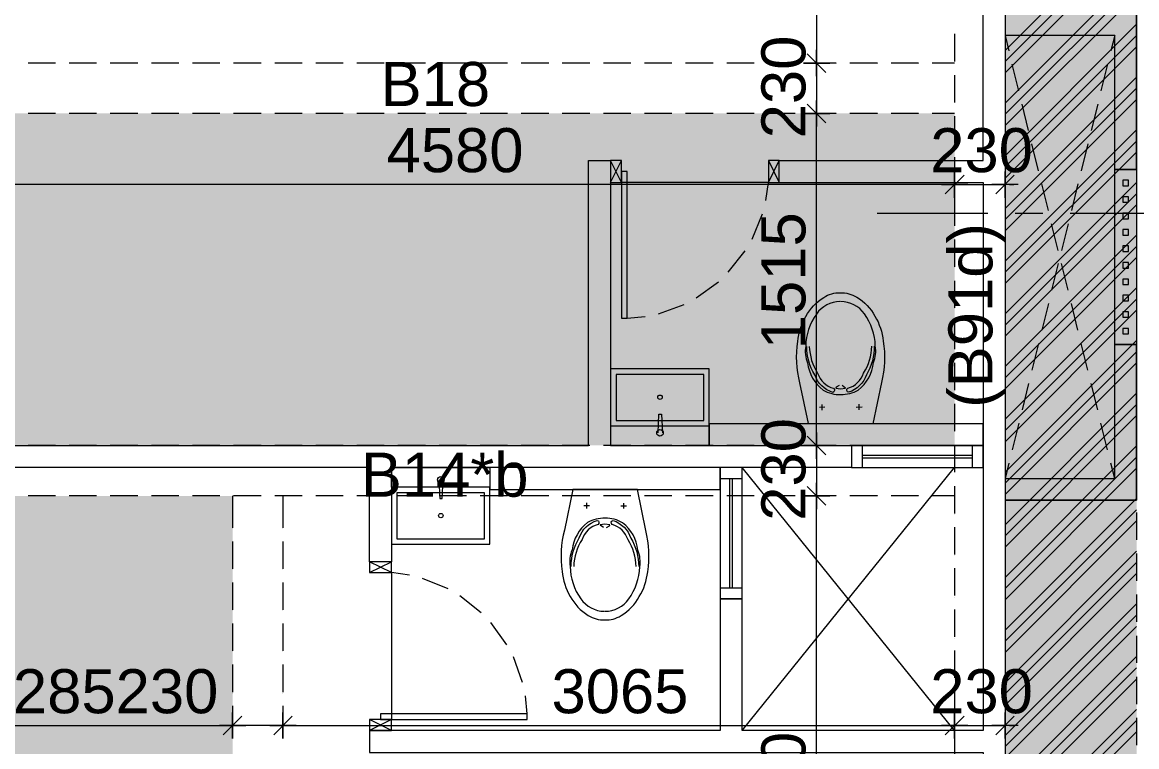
# Model space of a CAD drawing. Header units: millimetres. Extents: x -1303 to 98744, y -1303 to 90097.
# Drawn here: x 70140 to 75224, y 31253 to 34558 of the extents above; entities that cross this region are included whole.
import ezdxf

# ---------------------------------------------------------------- set-up
doc = ezdxf.new("R2010")
doc.units = ezdxf.units.MM
doc.layers.add('PDF_Geometry', color=7, linetype='Continuous')
doc.layers.add('PDF_Text', color=7, linetype='Continuous')
doc.layers.add('PDF_Solid Fills', color=192, linetype='Continuous', true_color=0xc2c0c0c0)
doc.styles.add('PDF ArialMT', font='arial.ttf')

msp = doc.modelspace()

# ---------------------------------------------------------------- hatches: boundary and pattern name
at = {"layer": 'PDF_Solid Fills', "true_color": 0x0000b2}
h = msp.add_hatch(color=254, dxfattribs=at)
h.paths.add_polyline_path([(75224.26012, 16872.72168), (74624.31541, 16872.72168), (74624.31541, 25187.75188), (75224.26012, 25187.75188)], flags=0)
h.paths.add_polyline_path([(74624.31541, 38292.73421), (74624.31541, 29377.68079), (75224.26012, 29377.68079), (75224.26012, 38892.67479), (59994.31175, 38892.67479), (59994.31175, 38292.73421)], flags=0)
h.paths.add_polyline_path([(26734.27358, 38892.67479), (26734.27358, 38292.73421), (55894.25843, 38292.73421), (55894.25843, 38892.67479)], flags=0)
h = msp.add_hatch(color=33, dxfattribs=at)
h.paths.add_polyline_path([(22404.2843, 31942.72087), (22404.2843, 32112.74047), (19209.26177, 32112.74047), (19209.26177, 30922.67974), (22404.2843, 30922.67974), (22404.2843, 31642.7072), (21409.2932, 31642.7072), (21409.2932, 31942.72087)], flags=0)
h.paths.add_polyline_path([(11529.29261, 29607.70354), (11529.29261, 32397.68983), (12814.30857, 32397.68983), (12814.30857, 29607.70354)], flags=0)
h.paths.add_polyline_path([(12814.30857, 32627.71257), (12814.30857, 34142.75024), (8234.23832, 34142.75024), (8234.23832, 32627.71257)], flags=0)
h.paths.add_polyline_path([(12814.30857, 22167.74491), (12814.30857, 24957.72913), (11529.29261, 24957.72913), (11529.29261, 22167.74491)], flags=0)
h.paths.add_polyline_path([(8234.23832, 21937.72009), (8234.23832, 20422.68242), (12814.30857, 20422.68242), (12814.30857, 21937.72009)], flags=0)
h.paths.add_polyline_path([(21869.25605, 23642.75499), (21869.25605, 22452.69219), (19209.26177, 22452.69219), (19209.26177, 23642.75499)], flags=0)
h.paths.add_polyline_path([(23229.25373, 22452.69219), (23229.25373, 23642.75499), (25959.23687, 23642.75499), (25959.23687, 22452.69219)], flags=0)
h.paths.add_polyline_path([(32354.27376, 21952.6997), (32354.27376, 20422.68242), (36934.25928, 20422.68242), (36934.25928, 21952.6997)], flags=0)
h.paths.add_polyline_path([(33639.29074, 24957.72913), (33639.29074, 22182.72451), (32354.27376, 22182.72451), (32354.27376, 24957.72913)], flags=0)
h.paths.add_polyline_path([(26964.2984, 30922.67974), (26964.2984, 32112.74047), (30159.32092, 32112.74047), (30159.32092, 30922.67974)], flags=0)
h.paths.add_polyline_path([(28349.2614, 32342.68057), (28349.2614, 33242.7154), (27564.23691, 33242.7154), (27564.23691, 32342.68057)], flags=0)
h.paths.add_polyline_path([(40634.2682, 32627.71257), (40634.2682, 34142.75024), (36554.27309, 34142.75024), (36554.27309, 32627.71257)], flags=0)
h.paths.add_polyline_path([(36554.27309, 29607.70354), (36554.27309, 32397.68983), (37839.28802, 32397.68983), (37839.28802, 29607.70354)], flags=0)
h.paths.add_polyline_path([(41994.26382, 34142.75024), (41994.26382, 32627.71257), (46074.25892, 32627.71257), (46074.25892, 34142.75024)], flags=0)
h.paths.add_polyline_path([(46074.25892, 32397.68983), (46074.25892, 29607.70354), (44789.244, 29607.70354), (44789.244, 32397.68983)], flags=0)
h.paths.add_polyline_path([(45694.27273, 20422.68242), (45694.27273, 21952.6997), (50274.26033, 21952.6997), (50274.26033, 20422.68242)], flags=0)
h.paths.add_polyline_path([(48989.24127, 22182.72451), (48989.24127, 24957.72913), (50274.26033, 24957.72913), (50274.26033, 22182.72451)], flags=0)
h.paths.add_polyline_path([(52469.2958, 32112.74047), (52469.2958, 30922.67974), (55664.23361, 30922.67974), (55664.23361, 32112.74047)], flags=0)
h.paths.add_polyline_path([(55064.29717, 32342.68057), (55064.29717, 33242.7154), (54439.30655, 33242.7154), (54439.30655, 32342.68057)], flags=0)
h.paths.add_polyline_path([(63419.27024, 30922.67974), (63419.27024, 32112.74047), (60524.25933, 32112.74047), (60524.25933, 31222.69135), (60224.24978, 31222.69135), (60224.24978, 30922.67974)], flags=0)
h.paths.add_polyline_path([(60819.28118, 23642.75499), (60819.28118, 22452.69219), (63419.27024, 22452.69219), (63419.27024, 23642.75499)], flags=0)
h.paths.add_polyline_path([(56669.29721, 23642.75499), (56669.29721, 22452.69219), (59359.2507, 22452.69219), (59359.2507, 23642.75499)], flags=0)
h.paths.add_polyline_path([(71099.24354, 29607.70354), (71099.24354, 32397.68983), (69814.31126, 32397.68983), (69814.31126, 29607.70354)], flags=0)
h.paths.add_polyline_path([(71099.24354, 22167.74491), (71099.24354, 24957.72913), (69814.31126, 24957.72913), (69814.31126, 22167.74491)], flags=0)
h.paths.add_polyline_path([(69814.31126, 21937.72009), (69814.31126, 20422.68242), (74394.29472, 20422.68242), (74394.29472, 21937.72009)], flags=0)
h.paths.add_polyline_path([(69814.31126, 34142.75024), (69814.31126, 32627.71257), (74394.29472, 32627.71257), (74394.29472, 34142.75024)], flags=0)

# ---------------------------------------------------------------- linework, layer by layer
at = {"layer": 'PDF_Geometry', "color": 122, "lineweight": 0, "true_color": 0x00b88a}
for points in [[(73763.80401, 37442.46267), (73763.80401, 34392.40764), (73763.80401, 34411.87493)], [(73763.80401, 34372.09735), (73763.80401, 34141.90725)], [(73763.80401, 32667.65751), (73763.80401, 32647.34723), (73763.80401, 34122.43995), (73763.80401, 34102.12967)], [(74623.6377, 33757.68544), (74623.6377, 33877.86116)], [(74353.67415, 33817.7733), (74373.9803, 33817.7733), (69833.60086, 33817.7733), (69853.91528, 33817.7733)], [(74393.45174, 33817.7733), (74623.6377, 33817.7733)], [(74683.7297, 33817.7733), (74563.55398, 33817.7733)], [(74665.95252, 33860.08811), (74581.32289, 33775.45848)], [(74643.95212, 33817.7733), (74664.26654, 33817.7733)], [(73763.80401, 32627.03487), (73763.80401, 32397.68983)], [(73763.80401, 29647.22698), (73763.80401, 29626.91462), (73763.80401, 32377.37747), (73763.80401, 32357.06719)], [(74665.95252, 31392.28945), (74581.32289, 31306.8127)], [(74623.6377, 31289.88678), (74623.6377, 31409.21538)], [(69853.91528, 31349.12752), (69833.60086, 31349.12752), (71078.50762, 31349.12752), (71059.04446, 31349.12752)], [(71329.00801, 31349.12752), (71098.81377, 31349.12752)], [(71368.78559, 31349.12752), (71348.47117, 31349.12752), (74373.9803, 31349.12752), (74353.67415, 31349.12752)], [(74393.45174, 31349.12752), (74623.6377, 31349.12752)], [(74683.7297, 31349.12752), (74563.55398, 31349.12752)], [(74643.95212, 31349.12752), (74664.26654, 31349.12752)]]:
    msp.add_lwpolyline(points, dxfattribs=at)
at = {"layer": 'PDF_Geometry', "lineweight": 0}
for points in [[(74623.6377, 34429.64798), (75223.66506, 35029.6712)], [(74623.6377, 34378.8702), (75223.66506, 34978.89343)], [(74623.6377, 34328.09242), (75223.66506, 34928.11565)], [(74623.6377, 34189.29654), (75223.66506, 34789.32389)], [(74623.6377, 34138.51876), (75223.66506, 34738.54611)], [(74623.6377, 34086.89799), (75223.66506, 34686.92122)], [(74623.6377, 33948.94922), (75223.66506, 34548.97245)], [(75223.66506, 34572.67122), (75223.66506, 34447.4169)], [(74623.6377, 33898.17144), (75223.66506, 34498.19467)], [(74623.6377, 33846.54655), (75223.66506, 34446.5739)], [(75223.66506, 34384.79179), (75223.66506, 34259.54161)], [(73763.80401, 34372.09735), (73763.80401, 34372.09735)], [(73763.80401, 34372.09735), (73763.80401, 34372.09735)], [(73856.05361, 34372.09735), (73856.05361, 34372.09735)], [(73856.05361, 34372.09735), (73856.05361, 34372.09735)], [(73918.67457, 34372.09735), (73918.67457, 34372.09735)], [(73918.67457, 34372.09735), (73918.67457, 34372.09735)], [(73981.3038, 34372.09735), (73981.3038, 34372.09735)], [(73981.3038, 34372.09735), (73981.3038, 34372.09735)], [(74043.92476, 34372.09735), (74043.92476, 34372.09735)], [(74043.92476, 34372.09735), (74043.92476, 34372.09735)], [(74106.55399, 34372.09735), (74106.55399, 34372.09735)], [(74106.55399, 34372.09735), (74106.55399, 34372.09735)], [(74169.18323, 34372.09735), (74169.18323, 34372.09735)], [(74169.18323, 34372.09735), (74169.18323, 34372.09735)], [(74230.9612, 34372.09735), (74230.9612, 34372.09735)], [(74230.9612, 34372.09735), (74230.9612, 34372.09735)], [(74324.05378, 34372.09735), (74324.05378, 34372.09735)], [(74324.05378, 34372.09735), (74324.05378, 34372.09735)], [(74623.6377, 33708.60191), (75223.66506, 34308.62513)], [(74623.6377, 33657.82413), (75223.66506, 34257.84735)], [(74623.6377, 33606.19923), (75223.66506, 34206.22246)], [(75223.66506, 34196.9165), (75223.66506, 34072.5093)], [(73763.80401, 34141.90725), (73763.80401, 34141.90725)], [(73763.80401, 34141.90725), (73763.80401, 34141.90725)], [(73856.05361, 34141.90725), (73856.05361, 34141.90725)], [(73856.05361, 34141.90725), (73856.05361, 34141.90725)], [(73918.67457, 34141.90725), (73918.67457, 34141.90725)], [(73918.67457, 34141.90725), (73918.67457, 34141.90725)], [(73981.3038, 34141.90725), (73981.3038, 34141.90725)], [(73981.3038, 34141.90725), (73981.3038, 34141.90725)], [(74043.92476, 34141.90725), (74043.92476, 34141.90725)], [(74043.92476, 34141.90725), (74043.92476, 34141.90725)], [(74106.55399, 34141.90725), (74106.55399, 34141.90725)], [(74106.55399, 34141.90725), (74106.55399, 34141.90725)], [(74169.18323, 34141.90725), (74169.18323, 34141.90725)], [(74169.18323, 34141.90725), (74169.18323, 34141.90725)], [(74230.9612, 34141.90725), (74230.9612, 34141.90725)], [(74230.9612, 34141.90725), (74230.9612, 34141.90725)], [(74324.05378, 34141.90725), (74324.05378, 34141.90725)], [(74324.05378, 34141.90725), (74324.05378, 34141.90725)], [(74623.6377, 33468.2546), (75223.66506, 34068.27782)], [(74623.6377, 33417.47682), (75223.66506, 34016.65292)], [(75223.66506, 34009.88421), (75223.66506, 33884.62988)], [(74623.6377, 33365.85192), (75223.66506, 33965.87514)], [(74393.45174, 33817.7733), (74393.45174, 33817.7733)], [(74393.45174, 33817.7733), (74393.45174, 33817.7733)], [(74623.6377, 33227.90522), (75223.66506, 33827.93051)], [(74623.6377, 33817.7733), (74623.6377, 33817.7733)], [(75223.66506, 33822.00478), (75223.66506, 33697.60171)], [(74623.6377, 33176.28239), (75223.66506, 33776.30561)], [(74393.45174, 33753.45396), (74393.45174, 33753.45396)], [(74393.45174, 33753.45396), (74393.45174, 33753.45396)], [(74623.6377, 33753.45396), (74623.6377, 33753.45396)], [(74623.6377, 33125.50461), (75223.66506, 33725.52783)], [(74393.45174, 33691.67598), (74393.45174, 33691.67598)], [(74393.45174, 33691.67598), (74393.45174, 33691.67598)], [(74623.6377, 33691.67598), (74623.6377, 33691.67598)], [(74393.45174, 33629.05089), (74393.45174, 33629.05089)], [(74393.45174, 33629.05089), (74393.45174, 33629.05089)], [(74623.6377, 33629.05089), (74623.6377, 33629.05089)], [(75223.66506, 33634.97248), (75223.66506, 33509.72229)], [(74393.45174, 33566.42579), (74393.45174, 33566.42579)], [(74393.45174, 33566.42579), (74393.45174, 33566.42579)], [(74623.6377, 32987.55791), (75223.66506, 33587.58319)], [(74623.6377, 33566.42579), (74623.6377, 33566.42579)], [(74623.6377, 32935.93301), (75223.66506, 33535.9583)], [(74393.45174, 33503.79656), (74393.45174, 33503.79656)], [(74393.45174, 33503.79656), (74393.45174, 33503.79656)], [(74623.6377, 33503.79656), (74623.6377, 33503.79656)], [(74623.6377, 32885.15523), (75223.66506, 33485.18053)], [(74393.45174, 33441.17146), (74393.45174, 33441.17146)], [(74393.45174, 33441.17146), (74393.45174, 33441.17146)], [(74623.6377, 33441.17146), (74623.6377, 33441.17146)], [(75223.66506, 33447.09719), (75223.66506, 33322.68998)], [(74393.45174, 33378.54637), (74393.45174, 33378.54637)], [(74393.45174, 33378.54637), (74393.45174, 33378.54637)], [(74623.6377, 33378.54637), (74623.6377, 33378.54637)], [(74393.45174, 33315.92127), (74393.45174, 33315.92127)], [(74393.45174, 33315.92127), (74393.45174, 33315.92127)], [(74623.6377, 32747.20853), (75223.66506, 33347.23382)], [(74623.6377, 33315.92127), (74623.6377, 33315.92127)], [(74623.6377, 32695.5857), (75223.66506, 33295.60892)], [(75223.66506, 33260.06489), (75223.66506, 33134.81263)], [(74393.45174, 33254.14123), (74393.45174, 33254.14123)], [(74393.45174, 33254.14123), (74393.45174, 33254.14123)], [(74623.6377, 33254.14123), (74623.6377, 33254.14123)], [(74623.6377, 32644.80792), (75223.66506, 33244.83114)], [(74393.45174, 33191.51406), (74393.45174, 33191.51406)], [(74393.45174, 33191.51406), (74393.45174, 33191.51406)], [(74623.6377, 33191.51406), (74623.6377, 33191.51406)], [(74393.45174, 33128.88897), (74393.45174, 33128.88897)], [(74393.45174, 33128.88897), (74393.45174, 33128.88897)], [(74623.6377, 33128.88897), (74623.6377, 33128.88897)], [(74623.6377, 32506.01409), (75223.66506, 33106.03939)], [(74393.45174, 33066.26388), (74393.45174, 33066.26388)], [(74393.45174, 33066.26388), (74393.45174, 33066.26388)], [(74623.6377, 33066.26388), (74623.6377, 33066.26388)], [(74623.6377, 32455.23632), (75223.66506, 33055.26161)], [(75223.66506, 33072.18753), (75223.66506, 32946.93527)], [(74393.45174, 33003.63671), (74393.45174, 33003.63671)], [(74393.45174, 33003.63671), (74393.45174, 33003.63671)], [(74623.6377, 32404.45854), (75223.66506, 33004.48383)], [(74623.6377, 33003.63671), (74623.6377, 33003.63671)], [(74393.45174, 32941.01161), (74393.45174, 32941.01161)], [(74393.45174, 32941.01161), (74393.45174, 32941.01161)], [(74623.6377, 32941.01161), (74623.6377, 32941.01161)], [(74393.45174, 32879.23157), (74393.45174, 32879.23157)], [(74393.45174, 32879.23157), (74393.45174, 32879.23157)], [(74623.6377, 32879.23157), (74623.6377, 32879.23157)], [(74623.6377, 32265.66678), (75223.66506, 32865.69)], [(75223.66506, 32885.15523), (75223.66506, 32759.90297)], [(74393.45174, 32816.60648), (74393.45174, 32816.60648)], [(74393.45174, 32816.60648), (74393.45174, 32816.60648)], [(74623.6377, 32816.60648), (74623.6377, 32816.60648)], [(74623.6377, 32214.88901), (75223.66506, 32814.91223)], [(74393.45174, 32753.97931), (74393.45174, 32753.97931)], [(74393.45174, 32753.97931), (74393.45174, 32753.97931)], [(74623.6377, 32164.11123), (75223.66506, 32764.13445)], [(74623.6377, 32753.97931), (74623.6377, 32753.97931)], [(75223.66506, 32697.27788), (75223.66506, 32572.02561)], [(74393.45174, 32691.35422), (74393.45174, 32691.35422)], [(74393.45174, 32691.35422), (74393.45174, 32691.35422)], [(74623.6377, 32691.35422), (74623.6377, 32691.35422)], [(73763.80401, 32627.03487), (73763.80401, 32627.03487)], [(73763.80401, 32627.03487), (73763.80401, 32627.03487)], [(73856.05361, 32627.03487), (73856.05361, 32627.03487)], [(73856.05361, 32627.03487), (73856.05361, 32627.03487)], [(73918.67457, 32627.03487), (73918.67457, 32627.03487)], [(73918.67457, 32627.03487), (73918.67457, 32627.03487)], [(73981.3038, 32627.03487), (73981.3038, 32627.03487)], [(73981.3038, 32627.03487), (73981.3038, 32627.03487)], [(74043.92476, 32627.03487), (74043.92476, 32627.03487)], [(74043.92476, 32627.03487), (74043.92476, 32627.03487)], [(74106.55399, 32627.03487), (74106.55399, 32627.03487)], [(74106.55399, 32627.03487), (74106.55399, 32627.03487)], [(74169.18323, 32627.03487), (74169.18323, 32627.03487)], [(74169.18323, 32627.03487), (74169.18323, 32627.03487)], [(74230.9612, 32627.03487), (74230.9612, 32627.03487)], [(74230.9612, 32627.03487), (74230.9612, 32627.03487)], [(74324.05378, 32627.03487), (74324.05378, 32627.03487)], [(74324.05378, 32627.03487), (74324.05378, 32627.03487)], [(74393.45174, 32627.03487), (74393.45174, 32627.03487)], [(74393.45174, 32627.03487), (74393.45174, 32627.03487)], [(74623.6377, 32627.03487), (74623.6377, 32627.03487)], [(74623.6377, 32025.31947), (75223.66506, 32625.34269)], [(74623.6377, 31974.5417), (75223.66506, 32574.56492)], [(74623.6377, 31923.76392), (75223.66506, 32523.78714)], [(75223.66506, 32509.40052), (75223.66506, 32384.99538), (74623.6377, 31784.97009)], [(71098.81377, 32397.68983), (71098.81377, 32397.68983)], [(71098.81377, 32397.68983), (71098.81377, 32397.68983)], [(71329.00801, 32397.68983), (71329.00801, 32397.68983)], [(71329.00801, 32397.68983), (71329.00801, 32397.68983)], [(73763.80401, 32397.68983), (73763.80401, 32397.68983)], [(73763.80401, 32397.68983), (73763.80401, 32397.68983)], [(73856.05361, 32397.68983), (73856.05361, 32397.68983)], [(73856.05361, 32397.68983), (73856.05361, 32397.68983)], [(73918.67457, 32397.68983), (73918.67457, 32397.68983)], [(73918.67457, 32397.68983), (73918.67457, 32397.68983)], [(73981.3038, 32397.68983), (73981.3038, 32397.68983)], [(73981.3038, 32397.68983), (73981.3038, 32397.68983)], [(74043.92476, 32397.68983), (74043.92476, 32397.68983)], [(74043.92476, 32397.68983), (74043.92476, 32397.68983)], [(74106.55399, 32397.68983), (74106.55399, 32397.68983)], [(74106.55399, 32397.68983), (74106.55399, 32397.68983)], [(74169.18323, 32397.68983), (74169.18323, 32397.68983)], [(74169.18323, 32397.68983), (74169.18323, 32397.68983)], [(74230.9612, 32397.68983), (74230.9612, 32397.68983)], [(74230.9612, 32397.68983), (74230.9612, 32397.68983)], [(74324.05378, 32397.68983), (74324.05378, 32397.68983)], [(74324.05378, 32397.68983), (74324.05378, 32397.68983)], [(74393.45174, 32397.68983), (74393.45174, 32397.68983)], [(74393.45174, 32397.68983), (74393.45174, 32397.68983)], [(74623.6377, 32397.68983), (74623.6377, 32397.68983)], [(71098.81377, 32310.5209), (71098.81377, 32310.5209)], [(71098.81377, 32310.5209), (71098.81377, 32310.5209)], [(71329.00801, 32310.5209), (71329.00801, 32310.5209)], [(71329.00801, 32310.5209), (71329.00801, 32310.5209)], [(74393.45174, 32310.5209), (74393.45174, 32310.5209)], [(74393.45174, 32310.5209), (74393.45174, 32310.5209)], [(74623.6377, 31734.19231), (75223.66506, 32334.21761)], [(74623.6377, 32310.5209), (74623.6377, 32310.5209)], [(75223.66506, 32322.36822), (75223.66506, 32197.11596)], [(71098.81377, 32248.74086), (71098.81377, 32248.74086)], [(71098.81377, 32248.74086), (71098.81377, 32248.74086)], [(71329.00801, 32248.74086), (71329.00801, 32248.74086)], [(71329.00801, 32248.74086), (71329.00801, 32248.74086)], [(74393.45174, 32248.74086), (74393.45174, 32248.74086)], [(74393.45174, 32248.74086), (74393.45174, 32248.74086)], [(74623.6377, 31683.41454), (75223.66506, 32283.43983)], [(74623.6377, 32248.74086), (74623.6377, 32248.74086)], [(71098.81377, 32186.11576), (71098.81377, 32186.11576)], [(71098.81377, 32186.11576), (71098.81377, 32186.11576)], [(71329.00801, 32186.11576), (71329.00801, 32186.11576)], [(71329.00801, 32186.11576), (71329.00801, 32186.11576)], [(74393.45174, 32186.11576), (74393.45174, 32186.11576)], [(74393.45174, 32186.11576), (74393.45174, 32186.11576)], [(74623.6377, 32186.11576), (74623.6377, 32186.11576)], [(74623.6377, 31544.62278), (75223.66506, 32144.646)], [(71098.81377, 32123.4886), (71098.81377, 32123.4886)], [(71098.81377, 32123.4886), (71098.81377, 32123.4886)], [(71329.00801, 32123.4886), (71329.00801, 32123.4886)], [(71329.00801, 32123.4886), (71329.00801, 32123.4886)], [(74393.45174, 32123.4886), (74393.45174, 32123.4886)], [(74393.45174, 32123.4886), (74393.45174, 32123.4886)], [(74623.6377, 32123.4886), (74623.6377, 32123.4886)], [(74623.6377, 31493.84501), (75223.66506, 32093.86823)], [(75223.66506, 32134.49086), (75223.66506, 32010.08573)], [(71098.81377, 32060.8635), (71098.81377, 32060.8635)], [(71098.81377, 32060.8635), (71098.81377, 32060.8635)], [(71329.00801, 32060.8635), (71329.00801, 32060.8635)], [(71329.00801, 32060.8635), (71329.00801, 32060.8635)], [(74393.45174, 32060.8635), (74393.45174, 32060.8635)], [(74393.45174, 32060.8635), (74393.45174, 32060.8635)], [(74623.6377, 32060.8635), (74623.6377, 32060.8635)], [(74623.6377, 31443.06723), (75223.66506, 32043.09045)], [(71098.81377, 31998.23633), (71098.81377, 31998.23633)], [(71098.81377, 31998.23633), (71098.81377, 31998.23633)], [(71329.00801, 31998.23633), (71329.00801, 31998.23633)], [(71329.00801, 31998.23633), (71329.00801, 31998.23633)], [(74393.45174, 31998.23633), (74393.45174, 31998.23633)], [(74393.45174, 31998.23633), (74393.45174, 31998.23633)], [(74623.6377, 31998.23633), (74623.6377, 31998.23633)], [(71098.81377, 31935.61124), (71098.81377, 31935.61124)], [(71098.81377, 31935.61124), (71098.81377, 31935.61124)], [(71329.00801, 31935.61124), (71329.00801, 31935.61124)], [(71329.00801, 31935.61124), (71329.00801, 31935.61124)], [(74393.45174, 31935.61124), (74393.45174, 31935.61124)], [(74393.45174, 31935.61124), (74393.45174, 31935.61124)], [(74623.6377, 31935.61124), (74623.6377, 31935.61124)], [(75223.66506, 31947.45856), (75223.66506, 31822.20837)], [(74623.6377, 31304.2734), (75223.66506, 31904.29869)], [(71098.81377, 31872.98615), (71098.81377, 31872.98615)], [(71098.81377, 31872.98615), (71098.81377, 31872.98615)], [(71329.00801, 31872.98615), (71329.00801, 31872.98615)], [(71329.00801, 31872.98615), (71329.00801, 31872.98615)], [(74393.45174, 31872.98615), (74393.45174, 31872.98615)], [(74393.45174, 31872.98615), (74393.45174, 31872.98615)], [(74623.6377, 31872.98615), (74623.6377, 31872.98615)], [(74623.6377, 31253.49562), (75223.66506, 31853.52092)], [(71098.81377, 31811.2061), (71098.81377, 31811.2061)], [(71098.81377, 31811.2061), (71098.81377, 31811.2061)], [(71329.00801, 31811.2061), (71329.00801, 31811.2061)], [(71329.00801, 31811.2061), (71329.00801, 31811.2061)], [(74393.45174, 31811.2061), (74393.45174, 31811.2061)], [(74393.45174, 31811.2061), (74393.45174, 31811.2061)], [(74623.6377, 31811.2061), (74623.6377, 31811.2061)], [(74623.6377, 31202.71785), (75223.66506, 31801.89602)], [(71098.81377, 31748.57894), (71098.81377, 31748.57894)], [(71098.81377, 31748.57894), (71098.81377, 31748.57894)], [(71329.00801, 31748.57894), (71329.00801, 31748.57894)], [(71329.00801, 31748.57894), (71329.00801, 31748.57894)], [(74393.45174, 31748.57894), (74393.45174, 31748.57894)], [(74393.45174, 31748.57894), (74393.45174, 31748.57894)], [(74623.6377, 31748.57894), (74623.6377, 31748.57894)], [(75223.66506, 31759.5812), (75223.66506, 31635.17607)], [(71098.81377, 31685.95384), (71098.81377, 31685.95384)], [(71098.81377, 31685.95384), (71098.81377, 31685.95384)], [(71329.00801, 31685.95384), (71329.00801, 31685.95384)], [(71329.00801, 31685.95384), (71329.00801, 31685.95384)], [(74393.45174, 31685.95384), (74393.45174, 31685.95384)], [(74393.45174, 31685.95384), (74393.45174, 31685.95384)], [(74623.6377, 31685.95384), (74623.6377, 31685.95384)], [(74623.6377, 31063.92609), (75223.66506, 31663.94931)], [(71098.81377, 31623.32875), (71098.81377, 31623.32875)], [(71098.81377, 31623.32875), (71098.81377, 31623.32875)], [(71329.00801, 31623.32875), (71329.00801, 31623.32875)], [(71329.00801, 31623.32875), (71329.00801, 31623.32875)], [(74393.45174, 31623.32875), (74393.45174, 31623.32875)], [(74393.45174, 31623.32875), (74393.45174, 31623.32875)], [(74623.6377, 31623.32875), (74623.6377, 31623.32875)], [(74623.6377, 31013.14831), (75223.66506, 31613.17153)], [(71098.81377, 31560.70158), (71098.81377, 31560.70158)], [(71098.81377, 31560.70158), (71098.81377, 31560.70158)], [(71329.00801, 31560.70158), (71329.00801, 31560.70158)], [(71329.00801, 31560.70158), (71329.00801, 31560.70158)], [(74393.45174, 31560.70158), (74393.45174, 31560.70158)], [(74393.45174, 31560.70158), (74393.45174, 31560.70158)], [(74623.6377, 30961.52341), (75223.66506, 31561.54871)], [(74623.6377, 31560.70158), (74623.6377, 31560.70158)], [(75223.66506, 31572.55097), (75223.66506, 31447.29871)], [(71098.81377, 31498.07649), (71098.81377, 31498.07649)], [(71098.81377, 31498.07649), (71098.81377, 31498.07649)], [(71329.00801, 31498.07649), (71329.00801, 31498.07649)], [(71329.00801, 31498.07649), (71329.00801, 31498.07649)], [(74393.45174, 31498.07649), (74393.45174, 31498.07649)], [(74393.45174, 31498.07649), (74393.45174, 31498.07649)], [(74623.6377, 31498.07649), (74623.6377, 31498.07649)], [(71098.81377, 31436.29645), (71098.81377, 31436.29645)], [(71098.81377, 31436.29645), (71098.81377, 31436.29645)], [(71329.00801, 31436.29645), (71329.00801, 31436.29645)], [(71329.00801, 31436.29645), (71329.00801, 31436.29645)], [(74393.45174, 31436.29645), (74393.45174, 31436.29645)], [(74393.45174, 31436.29645), (74393.45174, 31436.29645)], [(74623.6377, 31436.29645), (74623.6377, 31436.29645)], [(74623.6377, 30823.57878), (75223.66506, 31423.602)], [(75223.66506, 31384.67154), (75223.66506, 31259.42136)], [(71098.81377, 31349.12752), (71098.81377, 31349.12752)], [(71098.81377, 31349.12752), (71098.81377, 31349.12752)], [(71329.00801, 31349.12752), (71329.00801, 31349.12752)], [(71329.00801, 31349.12752), (71329.00801, 31349.12752)], [(74393.45174, 31349.12752), (74393.45174, 31349.12752)], [(74393.45174, 31349.12752), (74393.45174, 31349.12752)], [(74623.6377, 30772.801), (75223.66506, 31372.82423)], [(74623.6377, 31349.12752), (74623.6377, 31349.12752)], [(74623.6377, 30721.1761), (75223.66506, 31321.19932)]]:
    msp.add_lwpolyline(points, dxfattribs=at)
at = {"layer": 'PDF_Geometry', "color": 9, "lineweight": 0, "true_color": 0xc0c0c0}
for points in [[(73543.76698, 33926.94469), (73593.70177, 33827.08339), (73593.70177, 33926.94469), (74523.7764, 33926.94469), (74523.7764, 34597.21299), (74623.6377, 34597.21299), (74623.6377, 16267.28307), (9842.20122, 14831.96378, -0.0040587119), (9814.553, 14831.94622, -0.4141989555), (8103.90849, 16521.17195), (8103.90849, 13152.0657)], [(73870.52495, 33284.60665, 0.2394466808), (73762.70481, 33227.22959, 0.1476476191), (73714.12543, 33080.31165, 0.1429221389), (73723.00989, 33004.65325, 0.2035561084), (73793.76323, 32879.73985, 0.1270110956), (73873.90517, 32859.4275, 0.1268359844), (73953.84049, 32880.45267, 0.2035988163), (74023.46159, 33005.98593, 0.1427434915), (74031.70967, 33081.74555, 0.1474338681), (73981.79968, 33228.18415, 0.2396269408), (73873.47541, 33284.59633)], [(73730.4563, 33079.54924, 0.1341744005), (73768.40739, 32957.07389, 0.2502982782), (73841.46657, 32888.19867, -0.6682216956), (73837.68964, 32869.5847, -0.2358903091), (73755.50634, 32949.30515, -0.1362159242), (73718.77841, 33079.46452)], [(74026.99884, 33080.87777, -0.1362523505), (73991.44448, 32950.33203, -0.2360304788), (73909.96287, 32869.96246, -0.6697554111), (73906.06277, 32888.45695, 0.2502705982), (73978.51036, 32958.02225, 0.1339746601), (74015.3788, 33080.82406)], [(72798.43122, 31870.87041, 0.2398833319), (72906.76375, 31927.23299, 0.1477574295), (72956.69027, 32073.64266, 0.1425808679), (72948.48351, 32149.47047, 0.2034083575), (72878.82937, 32274.97687, 0.1269531997), (72798.89404, 32295.98758, 0.1271196469), (72718.76863, 32275.69382, 0.2038591207), (72648.01528, 32150.79074, 0.1428034251), (72639.0895, 32075.10756, 0.1475185288), (72687.67715, 31928.22681, 0.2395442441), (72795.48901, 31870.84354)], [(72643.8086, 32075.93402, -0.1363725554), (72680.53652, 32206.15538, -0.2361148732), (72762.67422, 32285.84815, -0.6685680136), (72766.44717, 32267.18954, 0.2506923007), (72693.40453, 32198.38664, 0.1338790847), (72655.42037, 32075.88237)], [(72940.3594, 32074.57243, 0.1341301523), (72903.49923, 32197.40522, 0.2509224755), (72831.06817, 32266.9354, -0.6699835578), (72834.99386, 32285.47086, -0.236244019), (72916.40855, 32205.07271, -0.1361666913), (72952.03729, 32074.57243)]]:
    msp.add_lwpolyline(points, format="xyb", dxfattribs=at)
for points in [[(75223.66506, 33887.17125), (75223.66506, 34597.21299), (74623.6377, 34597.21299), (75223.66506, 34597.21299), (75223.66506, 33887.17125), (75223.66506, 33087.42128), (75123.80375, 33087.42128), (75123.80375, 33887.17125), (75123.80375, 34497.35168), (74623.6377, 34497.35168), (74641.41488, 34427.95373)], [(75123.80375, 33887.17125), (75123.80375, 34497.35168), (75106.87783, 34427.95373)], [(74686.26693, 34246.00004), (74655.80358, 34367.01875)], [(75091.64615, 34367.01875), (75061.17453, 34246.00004)], [(74731.11899, 34064.04634), (74701.49862, 34185.06505)], [(75046.78583, 34185.06505), (75016.32248, 34064.04634)], [(74775.97103, 33881.24552), (74746.35066, 34003.11136)], [(75001.09079, 34003.11136), (74971.47043, 33881.24552)], [(63418.67933, 19382.49837), (63418.67933, 32627.03487), (72723.70259, 32627.03487), (72723.70259, 33926.94469), (72823.57217, 33926.94469), (72823.57217, 32627.03487), (73923.75731, 32627.03487), (73923.75731, 32527.1715), (71824.09132, 32527.1715), (71824.09132, 32097.25466), (71724.23002, 32097.25466), (71724.23002, 32527.1715), (69812.44345, 32527.1715)], [(73531.91552, 33744.991), (73543.76698, 33827.08339), (72873.49869, 33827.08339), (72823.57217, 33926.94469)], [(72823.57217, 33827.08339), (72873.49869, 33926.94469)], [(73543.76698, 33827.08339), (73593.70177, 33926.94469)], [(73593.70177, 33827.08339), (74523.7764, 33827.08339), (74523.7764, 31327.12506), (73423.59126, 31327.12506), (73423.59126, 31927.14828), (73323.72995, 31927.14828), (73323.72995, 31327.12506), (71724.23002, 31327.12506), (71724.23002, 31227.26168), (74523.7764, 31227.26168), (74523.7764, 16265.58882)], [(74821.67434, 33699.29182), (74791.21098, 33821.15766)], [(74956.23875, 33821.15766), (74926.61838, 33699.29182)], [(73469.29456, 33568.96303), (73516.68385, 33684.90726)], [(74866.52639, 33517.33812), (74836.06302, 33639.20397)], [(74911.37843, 33639.20397), (74881.75806, 33517.33812)], [(73360.9703, 33417.47682), (73437.97995, 33515.64801)], [(74866.52639, 33457.25027), (74836.06302, 33335.38443)], [(74911.37843, 33335.38443), (74881.75806, 33457.25027)], [(73214.55443, 33300.68753), (73316.10998, 33373.46776)], [(73871.28528, 33323.53711), (73871.28528, 33323.53711)], [(73871.28528, 33323.53711), (73871.28528, 33323.53711)], [(73041.91495, 33228.75234), (73159.54517, 33271.06716)], [(73870.43403, 33283.7616), (73870.43403, 33283.7616)], [(73871.28528, 33283.7616), (73871.28528, 33283.7616)], [(74821.67434, 33275.29864), (74791.21098, 33153.43073)], [(74956.23875, 33153.43073), (74926.61838, 33275.29864)], [(72898.88758, 33207.59494), (72980.97997, 33216.0579)], [(74641.41488, 32546.63673), (74623.6377, 32477.24085), (75123.80375, 32477.24085), (75123.80375, 33087.42128), (75223.66506, 33087.42128), (75223.66506, 32377.37747), (74623.6377, 32377.37747), (75223.66506, 32377.37747), (75223.66506, 33087.42128)], [(74623.6377, 32477.24085), (75123.80375, 32477.24085), (75123.80375, 33087.42128)], [(74775.97103, 33093.34494), (74746.35066, 32971.47704)], [(75001.09079, 32971.47704), (74971.47043, 33093.34494)], [(73867.0538, 32900.38898), (73852.66512, 32893.61819), (73850.97087, 32888.54166), (73872.97954, 32886.00236), (73894.97993, 32888.54166), (73879.74825, 32900.38898)], [(74731.11899, 32910.54412), (74701.49862, 32789.52334)], [(75046.78583, 32789.52334), (75016.32248, 32910.54412)], [(73872.97954, 32886.00236), (73872.97954, 32886.00236)], [(73873.82252, 32858.92129), (73873.82252, 32858.92129)], [(73873.82252, 32858.92129), (73873.82252, 32858.92129)], [(73801.88734, 32802.21778), (73776.49845, 32801.37273)], [(73789.1929, 32788.67829), (73789.1929, 32814.91223)], [(73944.91472, 32802.21778), (73971.14659, 32803.06491)], [(73958.45215, 32789.52334), (73958.45215, 32815.75935)], [(73040.2207, 32684.58343), (73044.45219, 32770.06018), (73056.30364, 32770.06018), (73060.53512, 32684.58343)], [(72823.57217, 32717.58816), (72823.57217, 32627.03487), (73273.79516, 32627.03487), (73273.79516, 32717.58816)], [(74686.26693, 32728.59042), (74655.80358, 32607.56964)], [(75091.64615, 32607.56964), (75061.17453, 32728.59042)], [(73973.68383, 32583.02788), (74473.84988, 32583.02788)], [(73973.68383, 32571.18056), (74473.84988, 32571.18056)], [(75123.80375, 32477.24085), (75106.87783, 32546.63673)], [(71824.09132, 32437.46534), (71824.09132, 32527.1715), (72273.4796, 32527.1715), (72273.4796, 32437.46534)], [(74393.45174, 31327.12506), (73423.59126, 32527.1715)], [(73423.59126, 31327.12506), (74393.45174, 32526.32645)], [(72039.89687, 32470.47006), (72044.12835, 32384.99538), (72055.9798, 32384.99538), (72060.21128, 32470.47006)], [(73367.73901, 31977.07893), (73367.73901, 32477.24085)], [(73379.5822, 31977.07893), (73379.5822, 32477.24085)], [(72727.09109, 32352.83571), (72701.7022, 32352.83571)], [(72714.39664, 32365.53016), (72714.39664, 32340.14127)], [(72870.11846, 32351.98859), (72896.35034, 32351.98859)], [(72882.81291, 32364.68303), (72882.81291, 32339.29414)], [(72798.18328, 32295.28715), (72798.18328, 32295.28715)], [(72798.18328, 32295.28715), (72798.18328, 32295.28715)], [(72804.95199, 32253.81946), (72818.48943, 32260.58818), (72820.18368, 32265.66678), (72798.18328, 32268.20609), (72776.17462, 32265.66678), (72791.40629, 32254.66452)], [(72798.18328, 32268.20609), (72798.18328, 32268.20609)], [(71724.23002, 32047.32193), (71824.09132, 32097.25466)], [(71824.09132, 32047.32193), (71724.23002, 32097.25466)], [(71906.18371, 32035.47461), (71824.09132, 32047.32193), (71824.09132, 31377.05571), (71724.23002, 31327.12506)], [(72082.21168, 31972.84745), (71966.26744, 32020.24087)], [(72233.70202, 31864.52318), (72135.52669, 31941.5349)], [(72796.48903, 31870.44684), (72796.48903, 31870.44684)], [(72796.48903, 31831.51638), (72796.48903, 31831.51638)], [(72796.48903, 31831.51638), (72796.48903, 31831.51638)], [(72798.18328, 31870.44684), (72798.18328, 31870.44684)], [(72350.48925, 31718.11352), (72276.85983, 31819.66907)], [(72422.42443, 31545.46783), (72380.10962, 31663.10426)], [(72443.58184, 31402.44459), (72435.11888, 31484.53492)], [(71824.09132, 31327.12506), (71724.23002, 31377.05571)]]:
    msp.add_lwpolyline(points, dxfattribs=at)
at = {"layer": 'PDF_Geometry', "color": 157, "lineweight": 0, "true_color": 0x3f5f7f}
for points in [[(74623.6377, 34526.12493), (74623.6377, 34400.8706)], [(74393.45174, 34504.96752), (74393.45174, 34379.7132)], [(70291.45209, 34372.09735), (70166.20191, 34372.09735)], [(70478.48027, 34372.09735), (70354.07306, 34372.09735)], [(70666.35969, 34372.09735), (70541.10949, 34372.09735)], [(70854.23911, 34372.09735), (70728.98892, 34372.09735)], [(71041.26728, 34372.09735), (70916.01709, 34372.09735)], [(71229.1467, 34372.09735), (71103.89651, 34372.09735)], [(71416.17487, 34372.09735), (71291.77594, 34372.09735)], [(71604.0543, 34372.09735), (71478.8041, 34372.09735)], [(71791.09073, 34372.09735), (71666.68352, 34372.09735)], [(71978.96188, 34372.09735), (71853.71169, 34372.09735)], [(72165.99832, 34372.09735), (72041.59111, 34372.09735)], [(72353.87774, 34372.09735), (72228.61928, 34372.09735)], [(72541.7489, 34372.09735), (72416.49871, 34372.09735)], [(72728.78533, 34372.09735), (72603.53514, 34372.09735)], [(72916.66476, 34372.09735), (72791.40629, 34372.09735)], [(73103.69292, 34372.09735), (72978.44273, 34372.09735)], [(73291.57234, 34372.09735), (73166.32216, 34372.09735)], [(73478.60052, 34372.09735), (73354.19331, 34372.09735)], [(73666.47994, 34372.09735), (73541.22974, 34372.09735)], [(73853.5081, 34372.09735), (73729.10917, 34372.09735)], [(74041.38753, 34372.09735), (73916.13734, 34372.09735)], [(74229.26695, 34372.09735), (74104.01676, 34372.09735)], [(74393.45174, 34372.09735), (74291.04493, 34372.09735)], [(74623.6377, 34338.2455), (74623.6377, 34213.84243)], [(74393.45174, 34317.08809), (74393.45174, 34192.68502)], [(70291.45209, 34141.90725), (70166.20191, 34141.90725)], [(70478.48027, 34141.90725), (70354.07306, 34141.90725)], [(70666.35969, 34141.90725), (70541.10949, 34141.90725)], [(70854.23911, 34141.90725), (70728.98892, 34141.90725)], [(71041.26728, 34141.90725), (70916.01709, 34141.90725)], [(71229.1467, 34141.90725), (71103.89651, 34141.90725)], [(71416.17487, 34141.90725), (71291.77594, 34141.90725)], [(71604.0543, 34141.90725), (71478.8041, 34141.90725)], [(71791.09073, 34141.90725), (71666.68352, 34141.90725)], [(71978.96188, 34141.90725), (71853.71169, 34141.90725)], [(72165.99832, 34141.90725), (72041.59111, 34141.90725)], [(72353.87774, 34141.90725), (72228.61928, 34141.90725)], [(72541.7489, 34141.90725), (72416.49871, 34141.90725)], [(72728.78533, 34141.90725), (72603.53514, 34141.90725)], [(72916.66476, 34141.90725), (72791.40629, 34141.90725)], [(73103.69292, 34141.90725), (72978.44273, 34141.90725)], [(73291.57234, 34141.90725), (73166.32216, 34141.90725)], [(73478.60052, 34141.90725), (73354.19331, 34141.90725)], [(73666.47994, 34141.90725), (73541.22974, 34141.90725)], [(73853.5081, 34141.90725), (73729.10917, 34141.90725)], [(74041.38753, 34141.90725), (73916.13734, 34141.90725)], [(74229.26695, 34141.90725), (74104.01676, 34141.90725)], [(74393.45174, 34141.90725), (74291.04493, 34141.90725)], [(74393.45174, 34130.0558), (74393.45174, 34004.8056)], [(74623.6377, 34151.2132), (74623.6377, 34025.96301)], [(74393.45174, 33942.18051), (74393.45174, 33816.92618)], [(74623.6377, 33963.33791), (74623.6377, 33838.9307)], [(74623.6377, 33776.30561), (74623.6377, 33651.05541)], [(74393.45174, 33755.1482), (74393.45174, 33629.89801)], [(74393.45174, 33567.26878), (74393.45174, 33442.01859)], [(74623.6377, 33588.42619), (74623.6377, 33463.17599)], [(74393.45174, 33379.39349), (74393.45174, 33254.98628)], [(74623.6377, 33401.39802), (74623.6377, 33276.14369)], [(74623.6377, 33213.5186), (74623.6377, 33088.26633)], [(74393.45174, 33192.36119), (74393.45174, 33067.10893)], [(74393.45174, 33004.48383), (74393.45174, 32880.0787)], [(74623.6377, 33025.64124), (74623.6377, 32901.2361)], [(74393.45174, 32817.45153), (74393.45174, 32692.19927)], [(74623.6377, 32838.60894), (74623.6377, 32713.35668)], [(74623.6377, 32650.73158), (74623.6377, 32526.32645)], [(70291.45209, 32627.03487), (70166.20191, 32627.03487)], [(70478.48027, 32627.03487), (70354.07306, 32627.03487)], [(70666.35969, 32627.03487), (70541.10949, 32627.03487)], [(70854.23911, 32627.03487), (70728.98892, 32627.03487)], [(71041.26728, 32627.03487), (70916.01709, 32627.03487)], [(71229.1467, 32627.03487), (71103.89651, 32627.03487)], [(71416.17487, 32627.03487), (71291.77594, 32627.03487)], [(71604.0543, 32627.03487), (71478.8041, 32627.03487)], [(71791.09073, 32627.03487), (71666.68352, 32627.03487)], [(71978.96188, 32627.03487), (71853.71169, 32627.03487)], [(72165.99832, 32627.03487), (72041.59111, 32627.03487)], [(72353.87774, 32627.03487), (72228.61928, 32627.03487)], [(72541.7489, 32627.03487), (72416.49871, 32627.03487)], [(72728.78533, 32627.03487), (72603.53514, 32627.03487)], [(72916.66476, 32627.03487), (72791.40629, 32627.03487)], [(73103.69292, 32627.03487), (72978.44273, 32627.03487)], [(73291.57234, 32627.03487), (73166.32216, 32627.03487)], [(73478.60052, 32627.03487), (73354.19331, 32627.03487)], [(73666.47994, 32627.03487), (73541.22974, 32627.03487)], [(73853.5081, 32627.03487), (73729.10917, 32627.03487)], [(74041.38753, 32627.03487), (73916.13734, 32627.03487)], [(74229.26695, 32627.03487), (74104.01676, 32627.03487)], [(74393.45174, 32627.03487), (74291.04493, 32627.03487)], [(74393.45174, 32629.57417), (74393.45174, 32505.16904)], [(74393.45174, 32442.54187), (74393.45174, 32317.29168)], [(74623.6377, 32463.69928), (74623.6377, 32338.44909)], [(70291.45209, 32397.68983), (70166.20191, 32397.68983)], [(70478.48027, 32397.68983), (70354.07306, 32397.68983)], [(70666.35969, 32397.68983), (70541.10949, 32397.68983)], [(70854.23911, 32397.68983), (70728.98892, 32397.68983)], [(71041.26728, 32397.68983), (70916.01709, 32397.68983)], [(71098.81377, 32397.68983), (71098.81377, 32252.12521)], [(71229.1467, 32397.68983), (71103.89651, 32397.68983)], [(71416.17487, 32397.68983), (71291.77594, 32397.68983)], [(71329.00801, 32397.68983), (71329.00801, 32252.12521)], [(71604.0543, 32397.68983), (71478.8041, 32397.68983)], [(71791.09073, 32397.68983), (71666.68352, 32397.68983)], [(71978.96188, 32397.68983), (71853.71169, 32397.68983)], [(72165.99832, 32397.68983), (72041.59111, 32397.68983)], [(72353.87774, 32397.68983), (72228.61928, 32397.68983)], [(72541.7489, 32397.68983), (72416.49871, 32397.68983)], [(72728.78533, 32397.68983), (72603.53514, 32397.68983)], [(72916.66476, 32397.68983), (72791.40629, 32397.68983)], [(73103.69292, 32397.68983), (72978.44273, 32397.68983)], [(73291.57234, 32397.68983), (73166.32216, 32397.68983)], [(73478.60052, 32397.68983), (73354.19331, 32397.68983)], [(73666.47994, 32397.68983), (73541.22974, 32397.68983)], [(73853.5081, 32397.68983), (73729.10917, 32397.68983)], [(74041.38753, 32397.68983), (73916.13734, 32397.68983)], [(74229.26695, 32397.68983), (74104.01676, 32397.68983)], [(74393.45174, 32397.68983), (74291.04493, 32397.68983)], [(74393.45174, 32254.66452), (74393.45174, 32129.41225)], [(74623.6377, 32275.82192), (74623.6377, 32151.41679)], [(71098.81377, 32189.50012), (71098.81377, 32065.09498)], [(71329.00801, 32189.50012), (71329.00801, 32065.09498)], [(74623.6377, 32088.79169), (74623.6377, 31963.53943)], [(74393.45174, 32067.63429), (74393.45174, 31942.38202)], [(71098.81377, 32002.46782), (71098.81377, 31877.21763)], [(71329.00801, 32002.46782), (71329.00801, 31877.21763)], [(74623.6377, 31900.91226), (74623.6377, 31775.66208)], [(74393.45174, 31879.75486), (74393.45174, 31754.50467)], [(71098.81377, 31814.59046), (71098.81377, 31690.18532)], [(71329.00801, 31814.59046), (71329.00801, 31690.18532)], [(74393.45174, 31691.8775), (74393.45174, 31567.47237)], [(74623.6377, 31713.88203), (74623.6377, 31588.62977)], [(71098.81377, 31627.56023), (71098.81377, 31502.30797)], [(71329.00801, 31627.56023), (71329.00801, 31502.30797)], [(74393.45174, 31504.84727), (74393.45174, 31379.59501)], [(74623.6377, 31526.00468), (74623.6377, 31400.75242)], [(71098.81377, 31439.6808), (71098.81377, 31314.43061)], [(71329.00801, 31439.6808), (71329.00801, 31314.43061)], [(74623.6377, 31338.12525), (74623.6377, 31213.72011)], [(74393.45174, 31316.96784), (74393.45174, 31192.56271)]]:
    msp.add_lwpolyline(points, dxfattribs=at)
at = {"layer": 'PDF_Geometry', "color": 122, "lineweight": 0, "true_color": 0x00b88a}
for points in [[(73763.80401, 34312.00949), (73763.80401, 34432.18521)], [(73806.11882, 34329.78254), (73721.4892, 34414.41216)], [(73703.72028, 34372.09735), (73823.88773, 34372.09735)], [(73721.4892, 34185.06505), (73806.11882, 34099.59243)], [(73763.80401, 34201.99098), (73763.80401, 34082.66651)], [(73823.88773, 34141.90725), (73703.72028, 34141.90725)], [(74393.45174, 33757.68544), (74393.45174, 33877.86116)], [(74453.53546, 33817.7733), (74334.211, 33817.7733)], [(74436.60954, 33860.08811), (74351.13692, 33775.45848)], [(73806.11882, 32584.72006), (73721.4892, 32669.34968)], [(73763.80401, 32566.94908), (73763.80401, 32687.12274)], [(73703.72028, 32627.03487), (73823.88773, 32627.03487)], [(73763.80401, 32456.93057), (73763.80401, 32337.60196)], [(73823.88773, 32397.68983), (73703.72028, 32397.68983)], [(73721.4892, 32440.00464), (73806.11882, 32354.52789)], [(71141.12858, 31392.28945), (71056.49896, 31306.8127)], [(71098.81377, 31289.88678), (71098.81377, 31409.21538)], [(71286.6932, 31306.8127), (71371.32282, 31392.28945)], [(71329.00801, 31409.21538), (71329.00801, 31289.88678)], [(74436.60954, 31392.28945), (74351.13692, 31306.8127)], [(74393.45174, 31289.88678), (74393.45174, 31409.21538)], [(71158.90576, 31349.12752), (71038.73004, 31349.12752)], [(71268.92428, 31349.12752), (71389.10001, 31349.12752)], [(74453.53546, 31349.12752), (74334.211, 31349.12752)]]:
    msp.add_lwpolyline(points, close=True, dxfattribs=at)
at = {"layer": 'PDF_Geometry', "color": 9, "lineweight": 0, "true_color": 0xc0c0c0}
for points in [[(72823.57217, 33827.08339), (72873.50365, 33827.08339), (72873.50365, 33926.94635), (72823.57217, 33926.94635)], [(73543.76698, 33827.08339), (73593.69846, 33827.08339), (73593.69846, 33926.94635), (73543.76698, 33926.94635)], [(72873.49869, 33207.59494), (72898.88758, 33207.59494), (72898.88758, 33877.01526), (72873.49869, 33877.01526)], [(75223.66506, 33887.17125), (75123.80375, 33887.17125)], [(75161.03583, 33812.6947), (75186.42472, 33812.6947), (75186.42472, 33837.23729), (75161.03583, 33837.23729)], [(75161.03583, 33812.6947), (75186.42472, 33812.6947), (75186.42472, 33837.23729), (75161.03583, 33837.23729)], [(75161.03583, 33737.37515), (75186.42472, 33737.37515), (75186.42472, 33761.91774), (75161.03583, 33761.91774)], [(75161.03583, 33737.37515), (75186.42472, 33737.37515), (75186.42472, 33761.91774), (75161.03583, 33761.91774)], [(75161.03583, 33662.05562), (75186.42472, 33662.05562), (75186.42472, 33687.4445), (75161.03583, 33687.4445)], [(75161.03583, 33662.05562), (75186.42472, 33662.05562), (75186.42472, 33687.4445), (75161.03583, 33687.4445)], [(75161.03583, 33587.58319), (75186.42472, 33587.58319), (75186.42472, 33612.12579), (75161.03583, 33612.12579)], [(75161.03583, 33587.58319), (75186.42472, 33587.58319), (75186.42472, 33612.12579), (75161.03583, 33612.12579)], [(75161.03583, 33512.25953), (75186.42472, 33512.25953), (75186.42472, 33537.64841), (75161.03583, 33537.64841)], [(75161.03583, 33512.25953), (75186.42472, 33512.25953), (75186.42472, 33537.64841), (75161.03583, 33537.64841)], [(75161.03583, 33436.93998), (75186.42472, 33436.93998), (75186.42472, 33462.32887), (75161.03583, 33462.32887)], [(75161.03583, 33436.93998), (75186.42472, 33436.93998), (75186.42472, 33462.32887), (75161.03583, 33462.32887)], [(75161.03583, 33362.46757), (75186.42472, 33362.46757), (75186.42472, 33387.01016), (75161.03583, 33387.01016)], [(75161.03583, 33362.46757), (75186.42472, 33362.46757), (75186.42472, 33387.01016), (75161.03583, 33387.01016)], [(75161.03583, 33287.14596), (75186.42472, 33287.14596), (75186.42472, 33312.53484), (75161.03583, 33312.53484)], [(75161.03583, 33287.14596), (75186.42472, 33287.14596), (75186.42472, 33312.53484), (75161.03583, 33312.53484)], [(75161.03583, 33212.67147), (75186.42472, 33212.67147), (75186.42472, 33237.21406), (75161.03583, 33237.21406)], [(75161.03583, 33212.67147), (75186.42472, 33212.67147), (75186.42472, 33237.21406), (75161.03583, 33237.21406)], [(75161.03583, 33137.35193), (75186.42472, 33137.35193), (75186.42472, 33161.89452), (75161.03583, 33161.89452)], [(75161.03583, 33137.35193), (75186.42472, 33137.35193), (75186.42472, 33161.89452), (75161.03583, 33161.89452)], [(75223.66506, 33087.42128), (75123.80375, 33087.42128)], [(72823.57217, 32717.58816), (73273.80179, 32717.58816), (73273.80179, 32977.40112), (72823.57217, 32977.40112)], [(72848.96106, 32742.13199), (73249.25918, 32742.13199), (73249.25918, 32952.01346), (72848.96106, 32952.01346)], [(73273.79516, 32627.03487), (74523.77472, 32627.03487), (74523.77472, 32726.89783), (73273.79516, 32726.89783)], [(73923.75731, 32527.1715), (74523.7764, 32527.1715), (74523.7764, 32627.03487), (73923.75731, 32627.03487), (73923.75731, 32527.1715), (73973.68383, 32527.1715), (73973.68383, 32627.03487), (73923.75731, 32627.03487)], [(74473.84988, 32527.1715), (74523.78136, 32527.1715), (74523.78136, 32627.03446), (74473.84988, 32627.03446)], [(72273.4796, 32427.3102), (73323.73324, 32427.3102), (73323.73324, 32527.17316), (72273.4796, 32527.17316)], [(73323.72995, 32477.24085), (73423.59291, 32477.24085), (73423.59291, 32527.17233), (73323.72995, 32527.17233)], [(73423.59126, 31927.14828), (73423.59126, 32527.1715), (73323.72995, 32527.1715), (73323.72995, 31927.14828), (73423.59126, 31927.14828), (73423.59126, 31977.07893), (73323.72995, 31977.07893), (73323.72995, 31927.14828)], [(71824.09132, 32177.6528), (72273.47462, 32177.6528), (72273.47462, 32437.46576), (71824.09132, 32437.46576)], [(71848.63722, 32202.19456), (72248.93534, 32202.19456), (72248.93534, 32412.07603), (71848.63722, 32412.07603)], [(71724.23002, 32047.32193), (71824.09298, 32047.32193), (71824.09298, 32097.25341), (71724.23002, 32097.25341)], [(71724.23002, 31327.12506), (71824.09298, 31327.12506), (71824.09298, 31377.05654), (71724.23002, 31377.05654)], [(71774.1648, 31377.05571), (72443.58513, 31377.05571), (72443.58513, 31402.44459), (71774.1648, 31402.44459)]]:
    msp.add_lwpolyline(points, close=True, dxfattribs=at)
at = {"layer": 'PDF_Geometry', "color": 1, "lineweight": 0}
for points in [[(74545.78506, 33686.59738), (74040.54454, 33686.59738)], [(74795.44246, 33686.59738), (74670.184, 33686.59738)], [(75425.08192, 33686.59738), (74920.69265, 33686.59738)]]:
    msp.add_lwpolyline(points, dxfattribs=at)
at = {"layer": 'PDF_Geometry', "color": 9, "lineweight": 0, "true_color": 0xc0c0c0}
for points in [[(73871.80596, 33323.8429, -0.1572751749), (73946.8569, 33304.00577, -0.1340829578), (74029.8584, 33217.6757, -0.110154951), (74068.02438, 33103.95877, -0.1007230847), (74059.16471, 32914.7756), (74021.08138, 32726.89825), (73726.56366, 32727.74537), (73687.63734, 32913.08342, -0.1006696462), (73677.56278, 33102.23147, -0.1104003956), (73714.72048, 33216.22732, -0.1341167411), (73796.89551, 33303.31154, -0.1567630436)], [(72796.82788, 31831.6011, 0.1572655901), (72871.89536, 31851.40518, 0.1339422088), (72954.83073, 31937.72698, 0.1103934625), (72992.99671, 32051.4687, 0.1008320666), (72984.36846, 32239.43077), (72946.28513, 32427.3102), (72651.76741, 32427.3102), (72612.84109, 32241.12502, 0.1005819133), (72602.57644, 32053.22287, 0.110445055), (72639.70935, 31939.16709, 0.1343426551), (72721.93397, 31852.09321, 0.156952708)]]:
    msp.add_lwpolyline(points, format="xyb", close=True, dxfattribs=at)
for centre, radius in [((73049.27882, 32847.70435), 9.99213), ((73049.25802, 32684.67223), 14.96304), ((72049.26028, 32470.66607), 14.95041), ((72049.26553, 32307.66843), 9.95562)]:
    msp.add_circle(centre, radius, dxfattribs=at)
at = {"layer": 'PDF_Solid Fills', "color": 1, "lineweight": 0}
msp.add_solid([(74072.1071, 33686.76681), (74072.1071, 33841.81092), (74010.16383, 33686.76681), (74010.16383, 33841.81092)], dxfattribs=at)

# ---------------------------------------------------------------- texts
at = {"layer": 'PDF_Text', "char_height": 201.084641, "attachment_point": 4, "rotation": 90, "style": 'PDF ArialMT'}
for s, insert in [('230', (73613.67036, 34028.95044)), ('1515', (73613.67036, 33066.60914)), ('230', (73613.67036, 32283.87765)), ('2790', (73613.67036, 30696.21553))]:
    msp.add_mtext(s, dxfattribs=dict(at, insert=insert))
at = {"layer": 'PDF_Text', "color": 6, "char_height": 201.084641, "attachment_point": 4, "style": 'PDF ArialMT'}
for s, insert in [('B18', (71774.44819, 34275.24698)), ('B14*b', (71684.01588, 32492.84201))]:
    msp.add_mtext(s, dxfattribs=dict(at, insert=insert))
at = {"layer": 'PDF_Text', "char_height": 201.084641, "attachment_point": 4, "style": 'PDF ArialMT'}
for s, insert in [('4580', (71801.74834, 33973.38266)), ('230', (74282.15401, 33973.38266)), ('2301285230', (69471.94983, 31504.88583)), ('3065', (72554.08248, 31504.88583)), ('230', (74282.15401, 31504.88583))]:
    msp.add_mtext(s, dxfattribs=dict(at, insert=insert))
at = {"layer": 'PDF_Text', "color": 6, "insert": (74495.79862, 32799.32846), "char_height": 201.084641, "attachment_point": 4, "rotation": 90, "style": 'PDF ArialMT'}
msp.add_mtext('(B91d)', dxfattribs=at)

doc.saveas('drawing.dxf')
